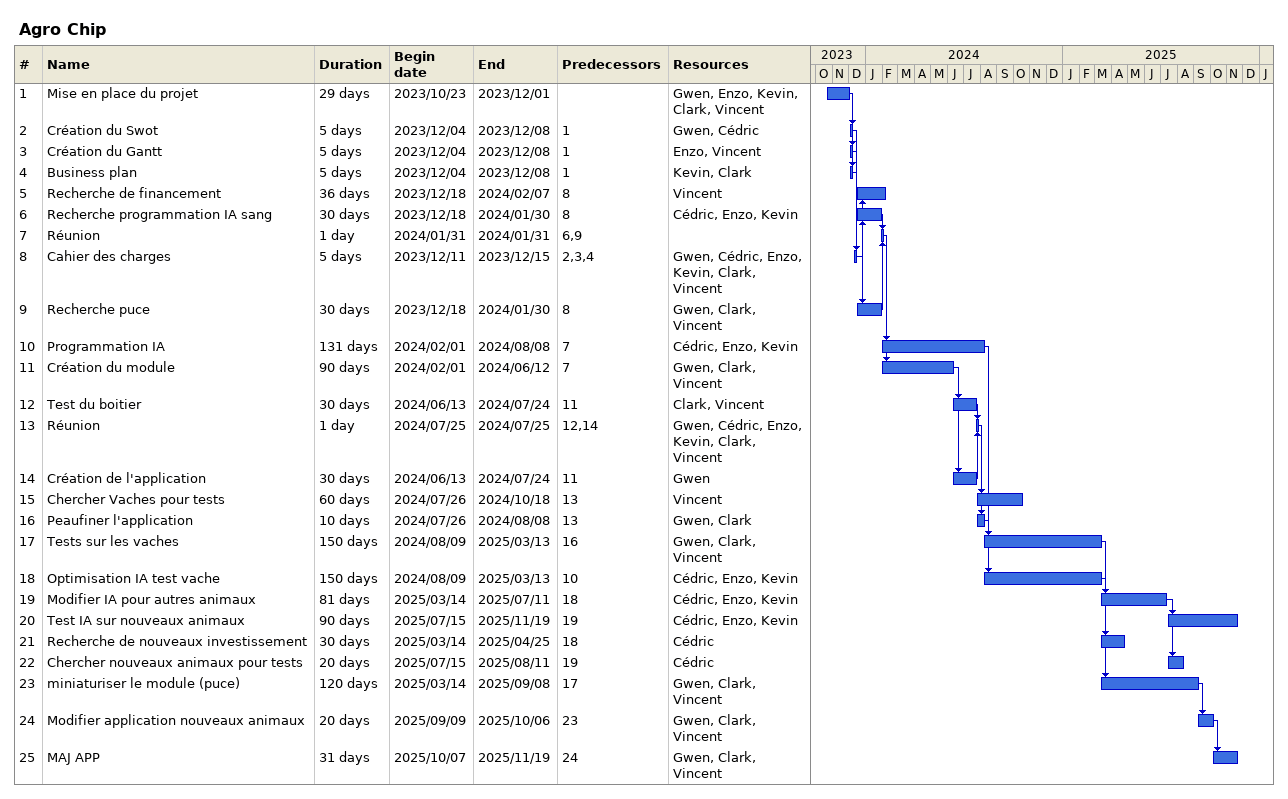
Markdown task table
Agro Chip

| ID | Task | Duration | Start | Finish | Predecessors | Resources |
|---|---|---|---|---|---|---|
| 1 | Mise en place du projet | 29d | 2023-10-23 | 2023-12-01 |  | Gwen, Enzo, Kevin, Clark, Vincent |
| 2 | Création du Swot | 5d | 2023-12-04 | 2023-12-08 | 1 | Gwen, Cédric |
| 3 | Création du Gantt | 5d | 2023-12-04 | 2023-12-08 | 1 | Enzo, Vincent |
| 4 | Business plan | 5d | 2023-12-04 | 2023-12-08 | 1 | Kevin, Clark |
| 5 | Recherche de financement | 36d | 2023-12-18 | 2024-02-07 | 8 | Vincent |
| 6 | Recherche programmation IA sang | 30d | 2023-12-18 | 2024-01-30 | 8 | Cédric, Enzo, Kevin |
| 7 | Réunion | 1d | 2024-01-31 | 2024-01-31 | 6, 9 |  |
| 8 | Cahier des charges | 5d | 2023-12-11 | 2023-12-15 | 2, 3, 4 | Gwen, Cédric, Enzo, Kevin, Clark, Vincent |
| 9 | Recherche puce | 30d | 2023-12-18 | 2024-01-30 | 8 | Gwen, Clark, Vincent |
| 10 | Programmation IA | 131d | 2024-02-01 | 2024-08-08 | 7 | Cédric, Enzo, Kevin |
| 11 | Création du module | 90d | 2024-02-01 | 2024-06-12 | 7 | Gwen, Clark, Vincent |
| 12 | Test du boitier | 30d | 2024-06-13 | 2024-07-24 | 11 | Clark, Vincent |
| 13 | Réunion | 1d | 2024-07-25 | 2024-07-25 | 12, 14 | Gwen, Cédric, Enzo, Kevin, Clark, Vincent |
| 14 | Création de l'application | 30d | 2024-06-13 | 2024-07-24 | 11 | Gwen |
| 15 | Chercher Vaches pour tests | 60d | 2024-07-26 | 2024-10-18 | 13 | Vincent |
| 16 | Peaufiner l'application | 10d | 2024-07-26 | 2024-08-08 | 13 | Gwen, Clark |
| 17 | Tests sur les vaches | 150d | 2024-08-09 | 2025-03-13 | 16 | Gwen, Clark, Vincent |
| 18 | Optimisation IA test vache | 150d | 2024-08-09 | 2025-03-13 | 10 | Cédric, Enzo, Kevin |
| 19 | Modifier IA pour autres animaux | 81d | 2025-03-14 | 2025-07-11 | 18 | Cédric, Enzo, Kevin |
| 20 | Test IA sur nouveaux animaux | 90d | 2025-07-15 | 2025-11-19 | 19 | Cédric, Enzo, Kevin |
| 21 | Recherche de nouveaux investissement | 30d | 2025-03-14 | 2025-04-25 | 18 | Cédric |
| 22 | Chercher nouveaux animaux pour tests | 20d | 2025-07-15 | 2025-08-11 | 19 | Cédric |
| 23 | miniaturiser le module (puce) | 120d | 2025-03-14 | 2025-09-08 | 17 | Gwen, Clark, Vincent |
| 24 | Modifier application nouveaux animaux | 20d | 2025-09-09 | 2025-10-06 | 23 | Gwen, Clark, Vincent |
| 25 | MAJ APP | 31d | 2025-10-07 | 2025-11-19 | 24 | Gwen, Clark, Vincent |
